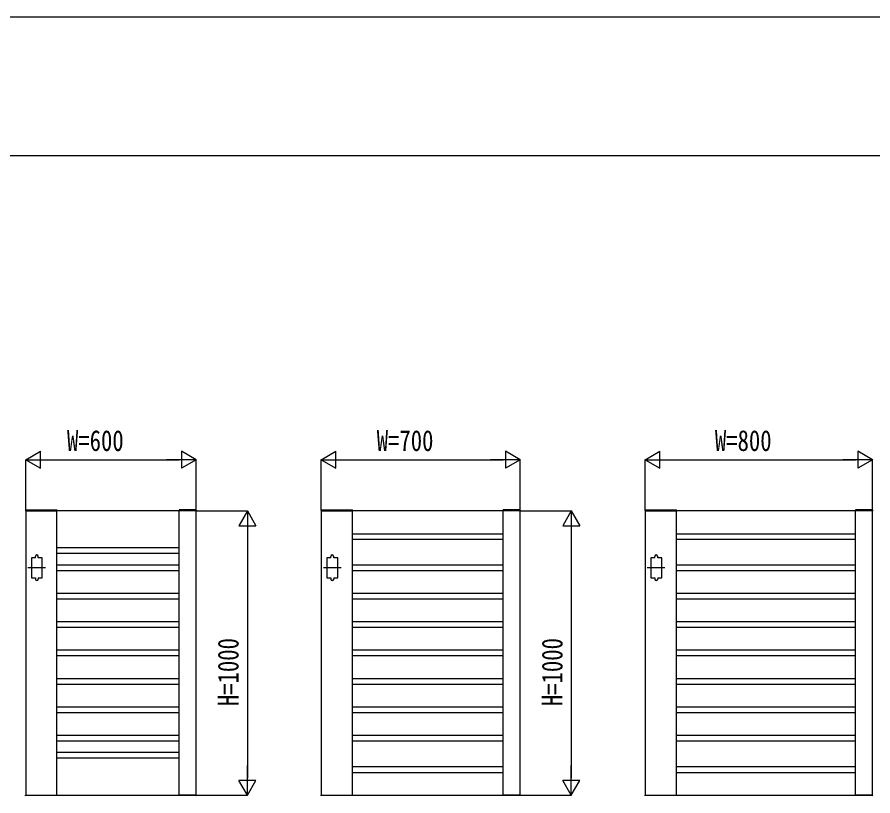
# Model space of a CAD drawing. Units: millimetres, scale not verified. Extents: x -10512 to 10512, y -7425 to 7425.
# Drawn here: x -3373 to -361, y 4685 to 7425 of the extents above; entities that cross this region are included whole.
import ezdxf
from ezdxf.enums import TextEntityAlignment as Align

# ---------------------------------------------------------------- set-up
doc = ezdxf.new("R2010")
doc.units = ezdxf.units.MM
doc.header["$LTSCALE"] = 30
for name, color, linetype in [('0-2_YKK_11', 7, 'Continuous'), ('0-3_YKK_11E', 7, 'Continuous'), ('0-4_YKK_A1', 4, 'Continuous'), ('0-5_YKK_D', 6, 'Continuous'), ('0-6_YKK_ZWAK', 7, 'Continuous')]:
    doc.layers.add(name, color=color, linetype=linetype)
doc.styles.add('ＭＳ ゴシック', font='')
doc.styles.get('ＭＳ ゴシック').set_extended_font_data('MS Gothic')

msp = doc.modelspace()

# ---------------------------------------------------------------- linework, layer by layer
at = {"layer": '0-2_YKK_11'}
for p, q in [((-3232.45, 4687.5), (-3232.45, 5687.5)), ((-2802.45, 4687.5), (-2802.45, 5687.5)), ((-2192.45, 4687.5), (-2192.45, 5687.5)), ((-1662.45, 4687.5), (-1662.45, 5687.5)), ((-1052.45, 4687.5), (-1052.45, 5687.5)), ((-422.45, 4687.5), (-422.45, 5687.5)), ((-2192.45, 5607.5), (-1662.45, 5607.5)), ((-1052.45, 5607.5), (-422.45, 5607.5)), ((-2192.45, 4767.5), (-1662.45, 4767.5)), ((-1052.45, 4767.5), (-422.45, 4767.5))]:
    msp.add_line(p, q, dxfattribs=at)
for points in [[(-3342.45, 5687.5), (-3342.45, 4687.5), (-2742.45, 4687.5), (-2742.45, 5687.5)], [(-2302.45, 5687.5), (-2302.45, 4687.5), (-1602.45, 4687.5), (-1602.45, 5687.5)], [(-1162.45, 5687.5), (-1162.45, 4687.5), (-362.45, 4687.5), (-362.45, 5687.5)]]:
    msp.add_lwpolyline(points, close=True, dxfattribs=at)
at = {"layer": '0-3_YKK_11E'}
for p, q in [((-1662.45, 5587.2), (-2192.45, 5587.2)), ((-422.45, 5587.2), (-1052.45, 5587.2)), ((-2802.45, 5557.5), (-3232.45, 5557.5)), ((-2802.45, 5537.5), (-3232.45, 5537.5)), ((-2802.45, 5497.2), (-3232.45, 5497.2)), ((-1662.45, 5497.2), (-2192.45, 5497.2)), ((-422.45, 5497.2), (-1052.45, 5497.2)), ((-2802.45, 5477.2), (-3232.45, 5477.2)), ((-1662.45, 5477.2), (-2192.45, 5477.2)), ((-422.45, 5477.2), (-1052.45, 5477.2)), ((-2802.45, 5397.2), (-3232.45, 5397.2)), ((-1662.45, 5397.2), (-2192.45, 5397.2)), ((-422.45, 5397.2), (-1052.45, 5397.2)), ((-2802.45, 5377.2), (-3232.45, 5377.2)), ((-1662.45, 5377.2), (-2192.45, 5377.2)), ((-422.45, 5377.2), (-1052.45, 5377.2)), ((-2802.45, 5297.2), (-3232.45, 5297.2)), ((-2802.45, 5277.2), (-3232.45, 5277.2)), ((-1662.45, 5297.2), (-2192.45, 5297.2)), ((-1662.45, 5277.2), (-2192.45, 5277.2)), ((-422.45, 5297.2), (-1052.45, 5297.2)), ((-422.45, 5277.2), (-1052.45, 5277.2)), ((-2802.45, 5197.2), (-3232.45, 5197.2)), ((-1662.45, 5197.2), (-2192.45, 5197.2)), ((-422.45, 5197.2), (-1052.45, 5197.2)), ((-2802.45, 5177.2), (-3232.45, 5177.2)), ((-1662.45, 5177.2), (-2192.45, 5177.2)), ((-422.45, 5177.2), (-1052.45, 5177.2)), ((-2802.45, 5097.2), (-3232.45, 5097.2)), ((-1662.45, 5097.2), (-2192.45, 5097.2)), ((-422.45, 5097.2), (-1052.45, 5097.2)), ((-2802.45, 5077.2), (-3232.45, 5077.2)), ((-1662.45, 5077.2), (-2192.45, 5077.2)), ((-422.45, 5077.2), (-1052.45, 5077.2)), ((-2802.45, 4997.2), (-3232.45, 4997.2)), ((-2802.45, 4977.2), (-3232.45, 4977.2)), ((-1662.45, 4997.2), (-2192.45, 4997.2)), ((-1662.45, 4977.2), (-2192.45, 4977.2)), ((-422.45, 4997.2), (-1052.45, 4997.2)), ((-422.45, 4977.2), (-1052.45, 4977.2)), ((-2802.45, 4897.2), (-3232.45, 4897.2)), ((-1662.45, 4897.2), (-2192.45, 4897.2)), ((-422.45, 4897.2), (-1052.45, 4897.2)), ((-2802.45, 4877.2), (-3232.45, 4877.2)), ((-1662.45, 4877.2), (-2192.45, 4877.2)), ((-422.45, 4877.2), (-1052.45, 4877.2)), ((-2802.45, 4837.5), (-3232.45, 4837.5)), ((-2802.45, 4817.5), (-3232.45, 4817.5)), ((-1662.45, 4787.2), (-2192.45, 4787.2)), ((-422.45, 4787.2), (-1052.45, 4787.2))]:
    msp.add_line(p, q, dxfattribs=at)
at = {"layer": '0-4_YKK_A1'}
for p, q in [((-3342.82, 5690.05), (-3342.95, 5687.5)), ((-3342.95, 5687.5), (-3231.95, 5687.5)), ((-3341.82, 5691), (-3233.08, 5691)), ((-3232.08, 5690.05), (-3231.95, 5687.5)), ((-2802.82, 5690.05), (-2802.95, 5687.5)), ((-2741.95, 5687.5), (-2802.95, 5687.5)), ((-2743.08, 5691), (-2801.82, 5691)), ((-2742.08, 5690.05), (-2741.95, 5687.5)), ((-2302.82, 5690.05), (-2302.95, 5687.5)), ((-2302.95, 5687.5), (-2191.95, 5687.5)), ((-2301.82, 5691), (-2193.08, 5691)), ((-2192.08, 5690.05), (-2191.95, 5687.5)), ((-1662.82, 5690.05), (-1662.95, 5687.5)), ((-1601.95, 5687.5), (-1662.95, 5687.5)), ((-1603.08, 5691), (-1661.82, 5691)), ((-1602.08, 5690.05), (-1601.95, 5687.5)), ((-1162.82, 5690.05), (-1162.95, 5687.5)), ((-1162.95, 5687.5), (-1051.95, 5687.5)), ((-1161.82, 5691), (-1053.08, 5691)), ((-1052.08, 5690.05), (-1051.95, 5687.5)), ((-422.82, 5690.05), (-422.95, 5687.5)), ((-361.95, 5687.5), (-422.95, 5687.5)), ((-363.08, 5691), (-421.82, 5691)), ((-362.08, 5690.05), (-361.95, 5687.5)), ((-3308.45, 5522.5), (-3308.45, 5527.5)), ((-3298.45, 5522.5), (-3298.45, 5527.5)), ((-2268.45, 5522.5), (-2268.45, 5527.5)), ((-2258.45, 5522.5), (-2258.45, 5527.5)), ((-1128.45, 5522.5), (-1128.45, 5527.5)), ((-1118.45, 5522.5), (-1118.45, 5527.5)), ((-3272.75, 5487.5), (-3334.95, 5487.5)), ((-2232.75, 5487.5), (-2294.95, 5487.5)), ((-1092.75, 5487.5), (-1154.95, 5487.5)), ((-3308.45, 5452.5), (-3308.45, 5447.5)), ((-3298.45, 5452.5), (-3298.45, 5447.5)), ((-2268.45, 5452.5), (-2268.45, 5447.5)), ((-2258.45, 5452.5), (-2258.45, 5447.5)), ((-1128.45, 5452.5), (-1128.45, 5447.5)), ((-1118.45, 5452.5), (-1118.45, 5447.5)), ((-3342.95, 4687.5), (-3231.95, 4687.5)), ((-3342.82, 4684.95), (-3342.95, 4687.5)), ((-3232.08, 4684.95), (-3231.95, 4687.5)), ((-2741.95, 4687.5), (-2802.95, 4687.5)), ((-2802.82, 4684.95), (-2802.95, 4687.5)), ((-2742.08, 4684.95), (-2741.95, 4687.5)), ((-2302.95, 4687.5), (-2191.95, 4687.5)), ((-2302.82, 4684.95), (-2302.95, 4687.5)), ((-2192.08, 4684.95), (-2191.95, 4687.5)), ((-1601.95, 4687.5), (-1662.95, 4687.5)), ((-1662.82, 4684.95), (-1662.95, 4687.5)), ((-1602.08, 4684.95), (-1601.95, 4687.5)), ((-1162.95, 4687.5), (-1051.95, 4687.5)), ((-1162.82, 4684.95), (-1162.95, 4687.5)), ((-1052.08, 4684.95), (-1051.95, 4687.5)), ((-361.95, 4687.5), (-422.95, 4687.5)), ((-422.82, 4684.95), (-422.95, 4687.5)), ((-362.08, 4684.95), (-361.95, 4687.5))]:
    msp.add_line(p, q, dxfattribs=at)
for points in [[(-3308.45, 5522.5), (-3322.45, 5522.5), (-3322.45, 5452.5), (-3308.45, 5452.5)], [(-3298.45, 5452.5), (-3284.45, 5452.5), (-3284.45, 5522.5), (-3298.45, 5522.5)], [(-2268.45, 5522.5), (-2282.45, 5522.5), (-2282.45, 5452.5), (-2268.45, 5452.5)], [(-2258.45, 5452.5), (-2244.45, 5452.5), (-2244.45, 5522.5), (-2258.45, 5522.5)], [(-1128.45, 5522.5), (-1142.45, 5522.5), (-1142.45, 5452.5), (-1128.45, 5452.5)], [(-1118.45, 5452.5), (-1104.45, 5452.5), (-1104.45, 5522.5), (-1118.45, 5522.5)]]:
    msp.add_lwpolyline(points, dxfattribs=at)
for centre, radius, start, end in [((-3341.82, 5690), 1, 90, 177), ((-3233.08, 5690), 1, 3, 90), ((-2801.82, 5690), 1, 90, 177), ((-2743.08, 5690), 1, 3, 90), ((-2301.82, 5690), 1, 90, 177), ((-2193.08, 5690), 1, 3, 90), ((-1661.82, 5690), 1, 90, 177), ((-1603.08, 5690), 1, 3, 90), ((-1161.82, 5690), 1, 90, 177), ((-1053.08, 5690), 1, 3, 90), ((-421.82, 5690), 1, 90, 177), ((-363.08, 5690), 1, 3, 90), ((-3303.45, 5527.5), 5, 0, 180), ((-2263.45, 5527.5), 5, 0, 180), ((-1123.45, 5527.5), 5, 0, 180), ((-3303.45, 5447.5), 5, 180, 0), ((-2263.45, 5447.5), 5, 180, 0), ((-1123.45, 5447.5), 5, 180, 0)]:
    msp.add_arc(centre, radius, start, end, dxfattribs=at)
at = {"layer": '0-5_YKK_D'}
for p, q in [((-3342.45, 5867.5), (-3290.49, 5897.5)), ((-3290.49, 5837.5), (-3290.49, 5897.5)), ((-2742.45, 5867.5), (-2794.41, 5897.5)), ((-2794.41, 5897.5), (-2794.41, 5837.5)), ((-2302.45, 5867.5), (-2250.49, 5897.5)), ((-2250.49, 5837.5), (-2250.49, 5897.5)), ((-1602.45, 5867.5), (-1654.41, 5897.5)), ((-1654.41, 5897.5), (-1654.41, 5837.5)), ((-1162.45, 5867.5), (-1110.49, 5897.5)), ((-1110.49, 5837.5), (-1110.49, 5897.5)), ((-362.45, 5867.5), (-414.41, 5897.5)), ((-414.41, 5897.5), (-414.41, 5837.5)), ((-3342.45, 5689.5), (-3342.45, 5868.5)), ((-3342.45, 5867.5), (-3290.49, 5837.5)), ((-3342.45, 5867.5), (-3238.53, 5867.5)), ((-3282.45, 5867.5), (-2802.45, 5867.5)), ((-2742.45, 5867.5), (-2846.37, 5867.5)), ((-2742.45, 5867.5), (-2794.41, 5837.5)), ((-2742.45, 5689.5), (-2742.45, 5868.5)), ((-2302.45, 5689.5), (-2302.45, 5868.5)), ((-2302.45, 5867.5), (-2250.49, 5837.5)), ((-2302.45, 5867.5), (-2198.53, 5867.5)), ((-2242.45, 5867.5), (-1662.45, 5867.5)), ((-1602.45, 5867.5), (-1706.37, 5867.5)), ((-1602.45, 5867.5), (-1654.41, 5837.5)), ((-1602.45, 5689.5), (-1602.45, 5868.5)), ((-1162.45, 5689.5), (-1162.45, 5868.5)), ((-1162.45, 5867.5), (-1110.49, 5837.5)), ((-1162.45, 5867.5), (-1058.53, 5867.5)), ((-1102.45, 5867.5), (-422.45, 5867.5)), ((-362.45, 5867.5), (-466.37, 5867.5)), ((-362.45, 5867.5), (-414.41, 5837.5)), ((-362.45, 5689.5), (-362.45, 5868.5)), ((-2740.45, 5687.5), (-2561.45, 5687.5)), ((-2562.45, 5687.5), (-2592.45, 5635.54)), ((-2562.45, 5687.5), (-2532.45, 5635.54)), ((-2562.45, 5687.5), (-2562.45, 5583.58)), ((-1600.45, 5687.5), (-1421.45, 5687.5)), ((-1422.45, 5687.5), (-1452.45, 5635.54)), ((-1422.45, 5687.5), (-1392.45, 5635.54)), ((-1422.45, 5687.5), (-1422.45, 5583.58)), ((-2592.45, 5635.54), (-2532.45, 5635.54)), ((-1452.45, 5635.54), (-1392.45, 5635.54)), ((-2562.45, 5627.5), (-2562.45, 4747.5)), ((-1422.45, 5627.5), (-1422.45, 4747.5)), ((-2562.45, 4687.5), (-2562.45, 4791.42)), ((-1422.45, 4687.5), (-1422.45, 4791.42)), ((-2562.45, 4687.5), (-2592.45, 4739.46)), ((-2532.45, 4739.46), (-2592.45, 4739.46)), ((-2562.45, 4687.5), (-2532.45, 4739.46)), ((-1422.45, 4687.5), (-1452.45, 4739.46)), ((-1392.45, 4739.46), (-1452.45, 4739.46)), ((-1422.45, 4687.5), (-1392.45, 4739.46)), ((-2740.45, 4687.5), (-2561.45, 4687.5)), ((-1600.45, 4687.5), (-1421.45, 4687.5))]:
    msp.add_line(p, q, dxfattribs=at)
at = {"layer": '0-6_YKK_ZWAK'}
msp.add_line((9737.55, 6937.5), (-9762.45, 6937.5), dxfattribs=at)
msp.add_lwpolyline([(-10512.5, -7425), (10512.5, -7425), (10512.5, 7425), (-10512.5, 7425)], close=True, dxfattribs=at)

# ---------------------------------------------------------------- texts
at = {"layer": '0-5_YKK_D', "style": 'ＭＳ ゴシック', "width": 0.8}
for s, p in [('W=600', (-3197.12, 5876.5)), ('W=700', (-2107.12, 5876.5)), ('W=800', (-917.12, 5876.5))]:
    msp.add_text(s, height=73.31, dxfattribs=at).set_placement(p, align=Align.BOTTOM_LEFT)
for p in [(-2571.45, 5000.83), (-1431.45, 5000.83)]:
    msp.add_text('H=1000', height=73.31, rotation=90, dxfattribs=at).set_placement(p, align=Align.BOTTOM_LEFT)

doc.saveas('drawing.dxf')
